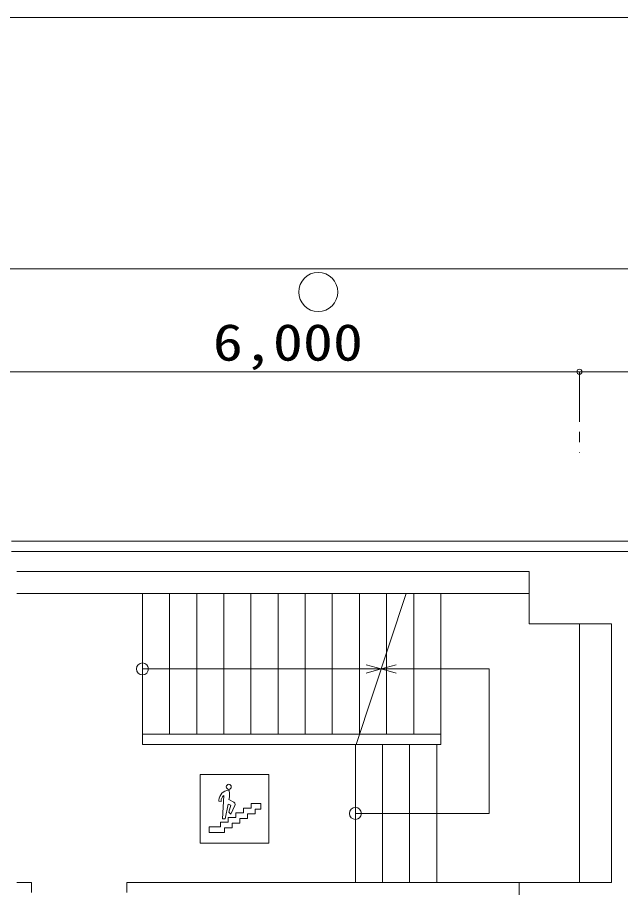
# Model space of a CAD drawing. Units: millimetres, scale not verified. Extents: x -26503 to 29497, y -28039 to 11161.
# Drawn here: x -3722 to 2290, y 2494 to 11161 of the extents above; entities that cross this region are included whole.
import ezdxf
from ezdxf.enums import TextEntityAlignment as Align

# ---------------------------------------------------------------- set-up
doc = ezdxf.new("R2010")
doc.units = ezdxf.units.MM
doc.header["$LTSCALE"] = 100
doc.linetypes.add('CHAIN1', pattern=[8, 5, -1, 1, -1])
for name, color, linetype, lineweight in [('0-0', 7, 'Continuous', 18), ('0-1', 4, 'Continuous', 18), ('D-F', 7, 'Continuous', 18), ('F-0', 7, 'Continuous', 18)]:
    doc.layers.add(name, color=color, linetype=linetype, lineweight=lineweight)
doc.styles.add('ＭＳ ゴシック', font='')
doc.styles.get('ＭＳ ゴシック').set_extended_font_data('MS Gothic')

msp = doc.modelspace()

# ---------------------------------------------------------------- linework, layer by layer
at = {"layer": '0-0'}
for p, q in [((-19069.9, 8656), (26728.1, 8656)), ((7586.7, 5942.8), (-3781.8, 5942.8)), ((-3781.8, 5842.7), (2686.9, 5842.7)), ((-3726.7, 5642.4), (1379.4, 5642.4)), ((1379.4, 5642.4), (1379.4, 5121.8)), ((-3726.7, 5422.2), (1379.4, 5422.2)), ((-2475.2, 5422.2), (-2475.2, 3920.4)), ((-2204.9, 5422.2), (-2204.9, 4020.5)), ((-1934.6, 5422.2), (-1934.6, 4020.5)), ((-1664.3, 5422.2), (-1664.3, 4020.5)), ((-1393.9, 5422.2), (-1393.9, 4020.5)), ((-1123.6, 5422.2), (-1123.6, 4020.5)), ((-853.3, 5422.2), (-853.3, 4020.5)), ((-583, 5422.2), (-583, 4020.5)), ((-346, 3920.4), (154.6, 5422.2)), ((-312.6, 5422.2), (-312.6, 4020.5)), ((-42.3, 5422.2), (-42.3, 4020.5)), ((228, 5422.2), (228, 4020.5)), ((498.3, 5422.2), (498.3, 3920.4)), ((1379.4, 5121.8), (2200.3, 5121.8)), ((1880, 5121.8), (1880, 2543.8)), ((2200.3, 5121.8), (2200.3, 2543.8)), ((-245.9, 4711.5), (-95.7, 4671.3)), ((54.5, 4711.5), (-95.7, 4671.3)), ((978.9, 4671.3), (-2475.2, 4671.3)), ((-245.9, 4631.1), (-95.7, 4671.3)), ((54.5, 4631.1), (-95.7, 4671.3)), ((978.9, 4671.3), (978.9, 3232.1)), ((498.3, 4020.5), (-2475.2, 4020.5)), ((-2475.2, 3920.4), (498.3, 3920.4)), ((-352.7, 3920.4), (-352.7, 2543.8)), ((-82.4, 3920.4), (-82.4, 2543.8)), ((188, 3920.4), (188, 2543.8)), ((458.3, 3920.4), (458.3, 2543.8)), ((978.9, 3232.1), (-352.7, 3232.1)), ((878.8, 3232.1), (-62.4, 3232.1)), ((-3581.5, 2543.8), (-3726.7, 2543.8)), ((-3581.5, 2443.6), (-3581.5, 2543.8)), ((-2630.4, 2443.6), (-2630.4, 2543.8)), ((1279.2, 2543.8), (-2630.4, 2543.8)), ((1279.2, 2543.8), (1279.2, 1492.5)), ((2200.3, 2543.8), (1279.2, 2543.8))]:
    msp.add_line(p, q, dxfattribs=at)
for centre, radius in [((-723.1, 8425.8), 195.2), ((-2475.2, 4671.3), 59.8), ((-352.7, 3232.1), 59.8)]:
    msp.add_circle(centre, radius, dxfattribs=at)
at = {"layer": '0-1', "linetype": 'CHAIN1'}
msp.add_line((1880, 7632), (1880, 6826.9), dxfattribs=at)
at = {"layer": '0-1'}
msp.add_lwpolyline([(-4127.2, 7632), (1880, 7632), (7887.1, 7632)], dxfattribs=at)
msp.add_circle((1880, 7632), 25, dxfattribs=at)
at = {"layer": 'D-F'}
for points in [[(-1216.8, 2936.8), (-1899.3, 2936.8), (-1899.3, 3619.3), (-1216.8, 3619.3)], [(-1296.2, 3330.4), (-1393.1, 3330.4), (-1393.1, 3283.9), (-1469.6, 3283.9), (-1469.6, 3237.1), (-1545.9, 3237.1), (-1545.9, 3190.9), (-1622.2, 3190.9), (-1622.2, 3144.7), (-1698.4, 3144.7), (-1698.4, 3098.2), (-1808.8, 3098.2), (-1808.8, 3042.4), (-1656.3, 3042.4), (-1656.3, 3088.9), (-1580, 3088.9), (-1580, 3135.4), (-1503.7, 3135.4), (-1503.7, 3181.9), (-1427.6, 3181.9), (-1427.6, 3228.1), (-1351.2, 3228.1), (-1351.2, 3274.6), (-1296.2, 3274.6)]]:
    msp.add_lwpolyline(points, close=True, dxfattribs=at)
for points in [[(-1665.8, 3409.9), (-1678, 3177.7), (-1651.1, 3177.7), (-1622.4, 3325.6), (-1595.7, 3313.3), (-1614.1, 3245.2), (-1594.9, 3226), (-1554.8, 3311.8), (-1552.5, 3322.6)], [(-1612.2, 3461.8), (-1615.7, 3464.5), (-1616.2, 3464.5)], [(-1565.1, 3344.2), (-1613.3, 3371.8), (-1608.7, 3395.2)], [(-1713.1, 3364), (-1712.7, 3355.9), (-1691.6, 3352.3), (-1691.6, 3353.8)]]:
    msp.add_lwpolyline(points, dxfattribs=at)
for centre, radius, start, end in [((-1613.9, 3496.1), 26.3, 92.29837, 177.66072), ((-1613.7, 3498.4), 26.4, 182.59799, 267.44292), ((-1615.8, 3496.2), 26.2, 2.07451, 87.97322), ((-1615.9, 3498.2), 26.2, 272.17571, 357.77656), ((-1608.7, 3360.2), 104.5, 94.11782, 177.94518), ((-1617.2, 3353.5), 74.5, 130.76114, 179.77837), ((-1742.4, 3421.8), 136.2, 0.02208, 17.06473), ((-1750.1, 3421.8), 143.9, 349.35009, 0.04517), ((-1577.8, 3322.3), 25.3, 0.6005, 59.94799)]:
    msp.add_arc(centre, radius, start, end, dxfattribs=at)
at = {"layer": 'F-0'}
msp.add_lwpolyline([(29497.1, 11161.3), (-26502.9, 11161.3), (-26502.9, -28038.7)], dxfattribs=at)

# ---------------------------------------------------------------- texts
at = {"layer": '0-1', "style": 'ＭＳ ゴシック', "width": 1.2}
msp.add_text('6,000', height=366.6, dxfattribs=at).set_placement((-1773.6, 7632), align=Align.BOTTOM_LEFT)

doc.saveas('drawing.dxf')
